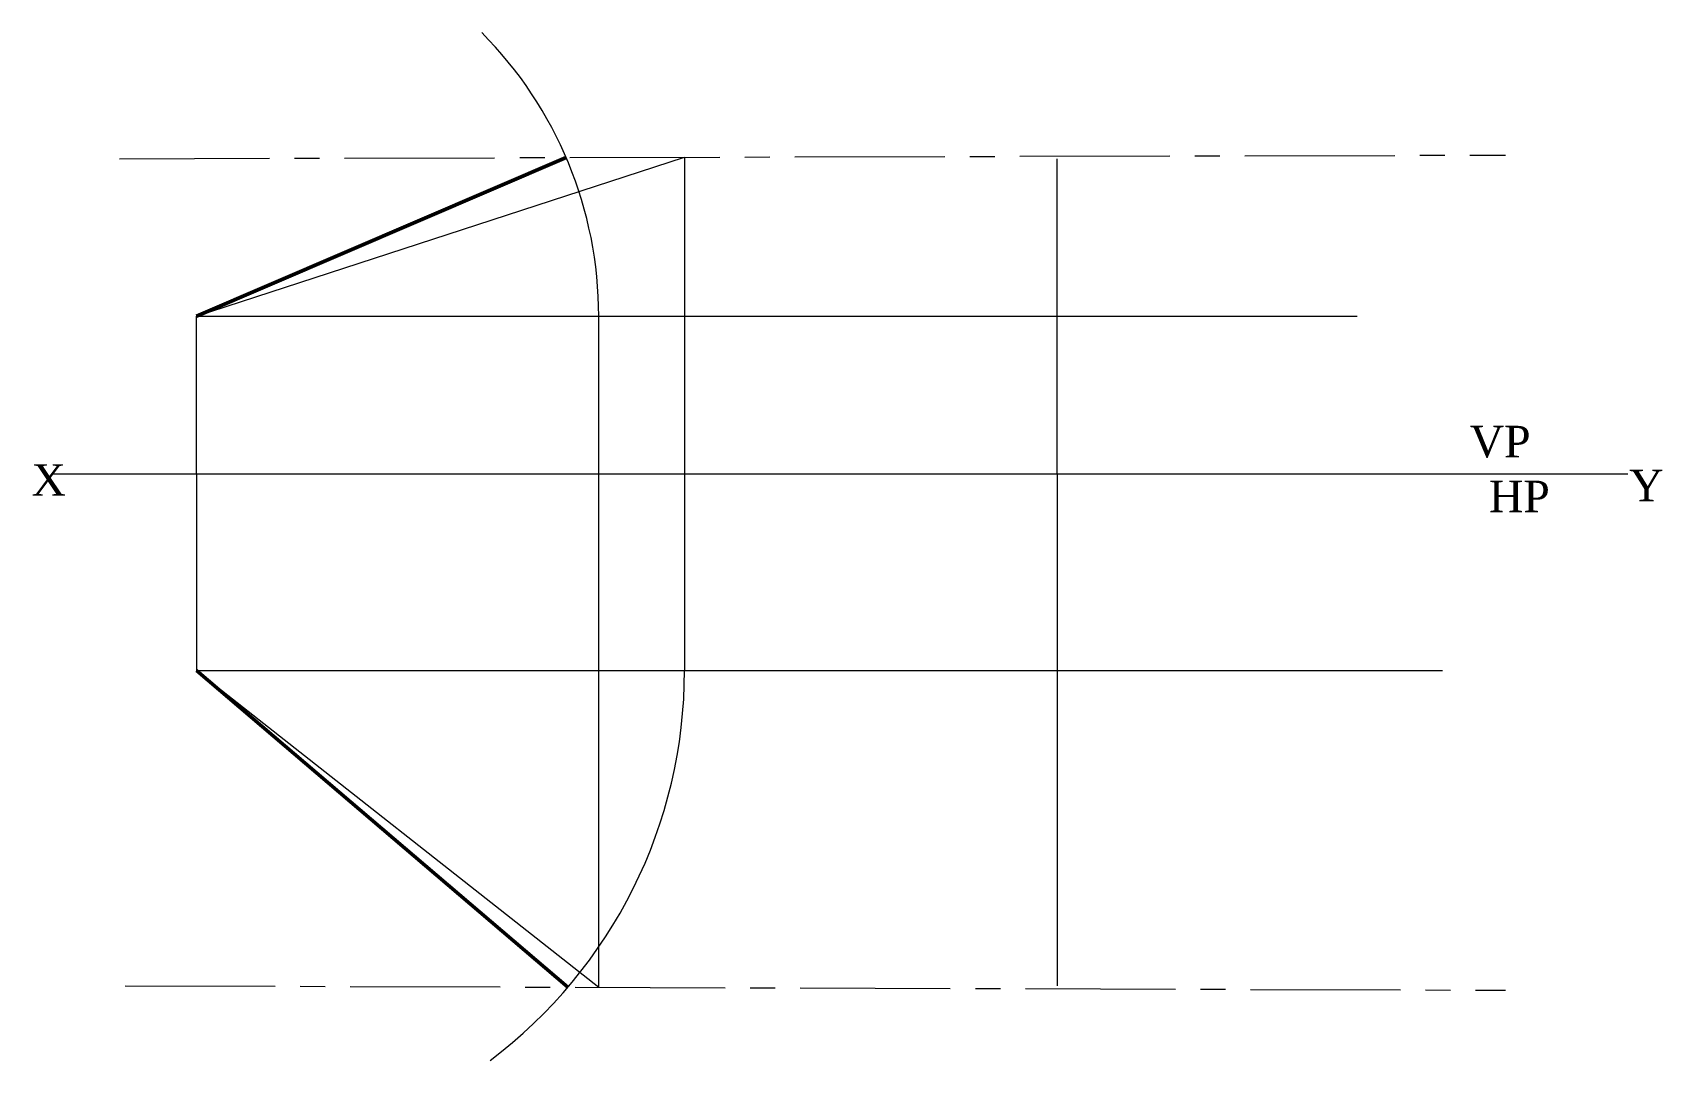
# Paper-space layout 'Layout14' of a CAD drawing. Header units: millimetres. Extents: x 39 to 246, y 7 to 138.
import ezdxf

# ---------------------------------------------------------------- set-up
doc = ezdxf.new("R2010")
doc.units = ezdxf.units.MM
doc.linetypes.add('CENTER2', pattern=[28.575, 19.05, -3.175, 3.175, -3.175])
doc.linetypes.add('CENTERX2', pattern=[101.6, 63.5, -12.7, 12.7, -12.7])
for name, color, linetype, lineweight in [('locus line', 7, 'CENTER2', 5), ('projection line', 250, 'Continuous', 5), ('text', 212, 'CENTERX2', 5), ('visible line', 5, 'CENTERX2', 50), ('xy', 1, 'Continuous', 15)]:
    doc.layers.add(name, color=color, linetype=linetype, lineweight=lineweight)
doc.styles.get("Standard").update_dxf_attribs({"font": 'times.ttf', "height": 4})

psp = doc.layouts.new('Layout14')

# ---------------------------------------------------------------- linework, layer by layer
at = {"layer": 'locus line'}
for p, q in [((49.76, 121.72), (225.72, 122.18)), ((50.46, 16.72), (225.72, 16.15))]:
    psp.add_line(p, q, dxfattribs=at)
at = {"layer": 'projection line'}
for p, q in [((59.54, 101.72), (121.48, 121.91)), ((121.48, 121.91), (121.48, 56.72)), ((168.81, 81.72), (168.81, 121.72)), ((59.54, 81.72), (59.54, 101.72)), ((59.54, 101.72), (206.88, 101.72)), ((110.59, 16.53), (110.59, 101.72)), ((59.54, 81.72), (59.54, 56.72)), ((168.81, 81.72), (168.81, 16.72)), ((59.54, 56.72), (217.7, 56.72)), ((59.54, 56.72), (110.59, 16.53))]:
    psp.add_line(p, q, dxfattribs=at)
for centre, radius, start, end in [((59.54, 101.72), 51.06, 0, 44.8435), ((59.54, 56.72), 61.95, 306.9862, 360)]:
    psp.add_arc(centre, radius, start, end, dxfattribs=at)
at = {"layer": 'visible line'}
for p, q in [((59.54, 101.72), (106.45, 121.87)), ((59.54, 56.72), (106.68, 16.54))]:
    psp.add_line(p, q, dxfattribs=at)
at = {"layer": 'xy'}
for p, q in [((41.23, 81.72), (241.23, 81.72)), ((117.84, 81.72), (117.84, 81.72)), ((117.84, 81.72), (117.84, 81.72)), ((117.84, 81.72), (117.84, 81.72))]:
    psp.add_line(p, q, dxfattribs=at)

# ---------------------------------------------------------------- texts
at = {"layer": 'text'}
for s, p in [('VP', (221.18, 83.81)), ('X', (38.59, 78.93)), ('HP', (223.62, 76.84)), ('Y', (241.43, 78.23))]:
    psp.add_text(s, height=4, dxfattribs=at).set_placement(p)

doc.saveas('drawing.dxf')
